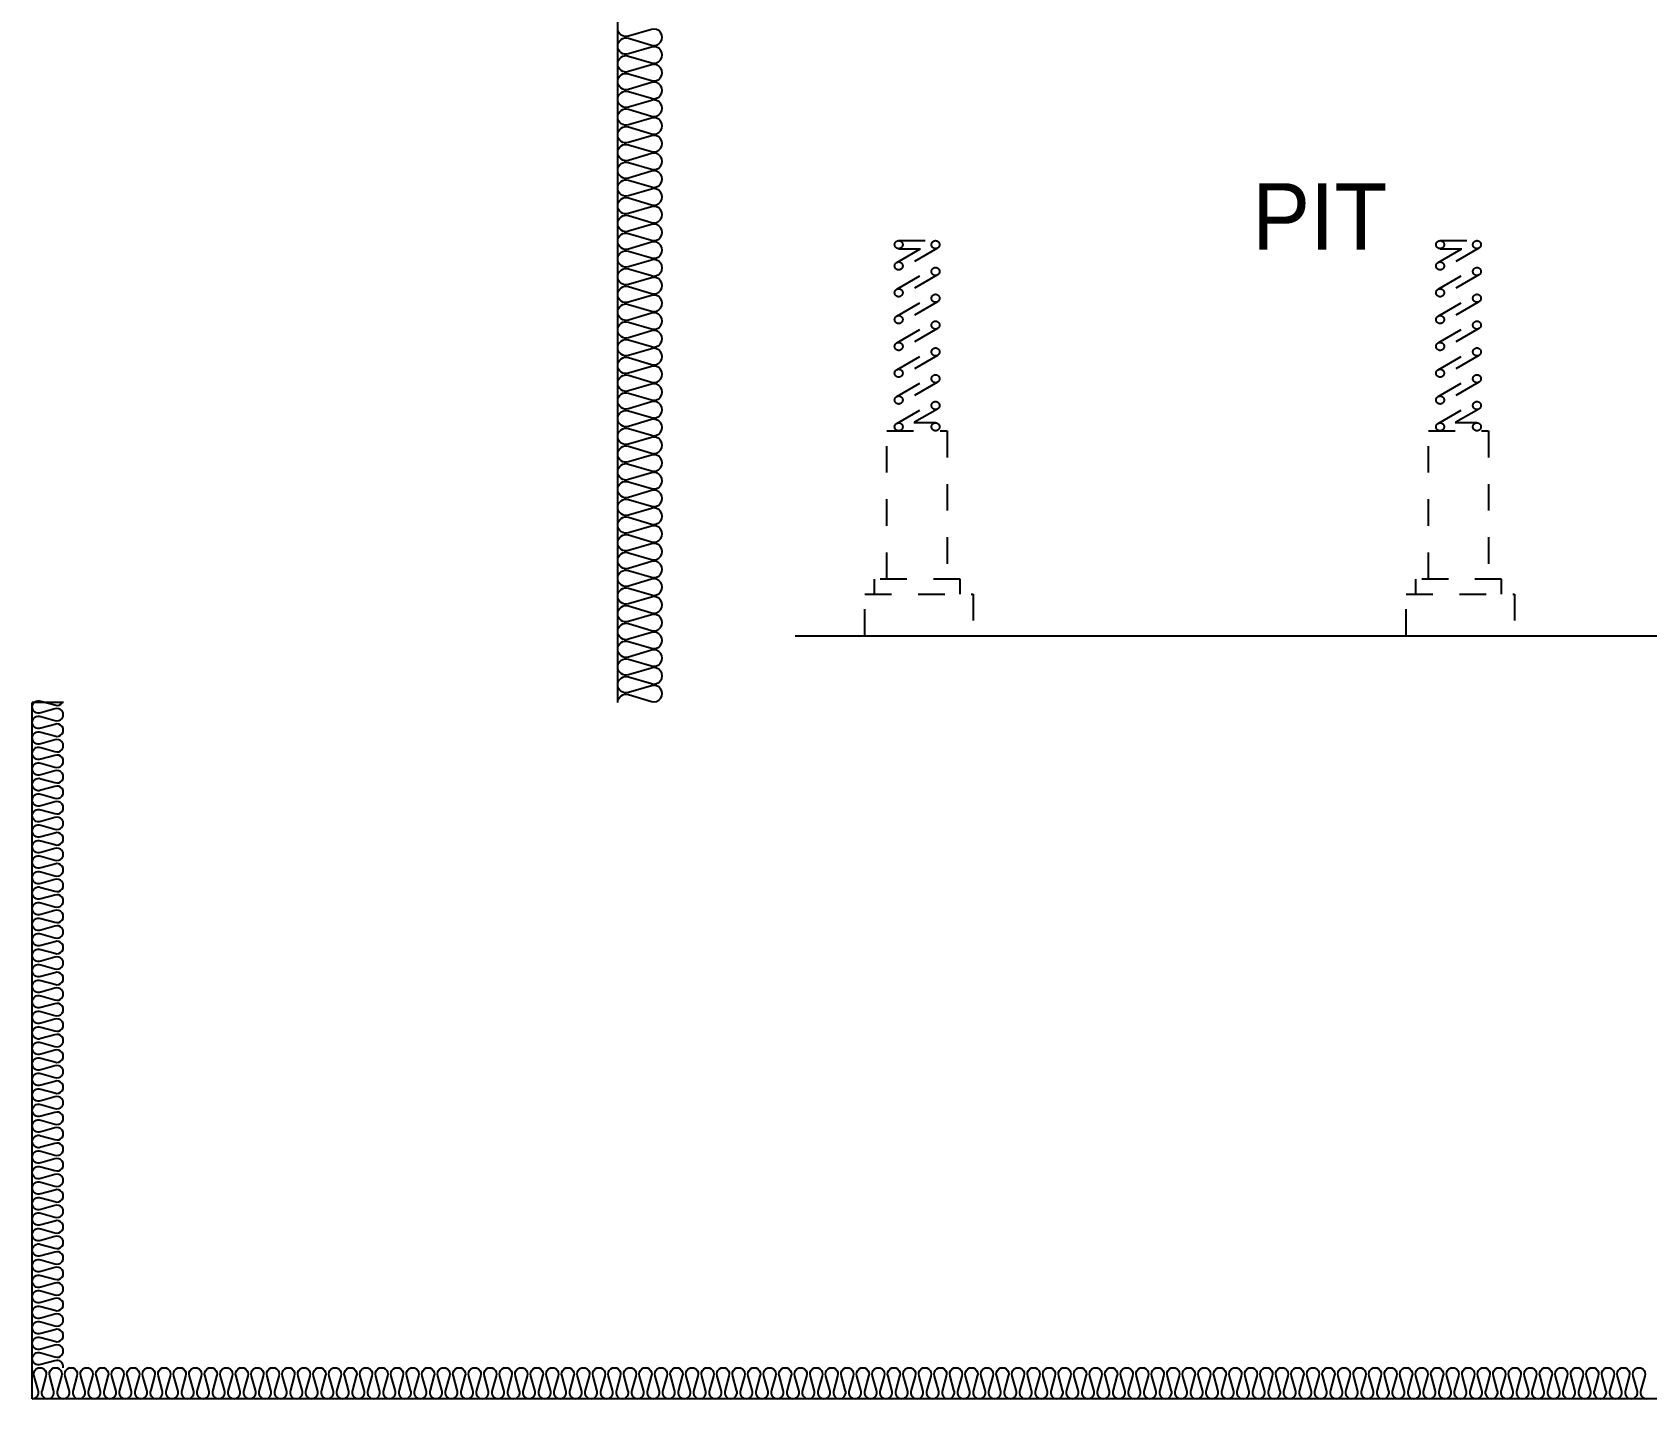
# Model space of a CAD drawing. Header units: millimetres. Extents: x -1320 to 172218, y -4077 to 50350.
# Drawn here: x 117380 to 121020, y -3420 to -339 of the extents above; entities that cross this region are included whole.
import ezdxf
from ezdxf.enums import TextEntityAlignment as Align

# ---------------------------------------------------------------- set-up
doc = ezdxf.new("R2010")
doc.units = ezdxf.units.MM
doc.header["$LTSCALE"] = 60
doc.linetypes.add('HIDDEN', pattern=[2, 1, -1])
for name, color, linetype in [('A-CORE-ELEV', 5, 'Continuous'), ('A-INS', 251, 'Continuous'), ('A-무근', 4, 'Continuous'), ('INSUL', 8, 'Continuous'), ('ISL', 251, 'Continuous')]:
    doc.layers.add(name, color=color, linetype=linetype)
doc.layers.add('NOPLOT-TEXT', color=11, linetype='Continuous', plot=False)
doc.styles.add('Gtx', font='')
doc.styles.get('Gtx').set_extended_font_data('Dotum')

# ---------------------------------------------------------------- blocks, each defined once
blk = doc.blocks.new('A$C42d741ba')
at = {"layer": 'A-CORE-ELEV', "linetype": 'HIDDEN'}
for p, q in [((71.8, 842.2), (154.9, 890.2)), ((76.3, 891.4), (159.4, 891.4)), ((163.9, 874.5), (80.8, 826.5)), ((76.3, 873.2), (125.6, 873.2)), ((71.8, 781.7), (154.9, 829.7)), ((163.9, 814), (80.8, 766)), ((71.8, 721.3), (154.9, 769.2)), ((163.9, 753.5), (80.8, 705.6)), ((71.8, 660.8), (154.9, 708.8)), ((163.9, 693.1), (80.8, 645.1)), ((71.8, 600.3), (154.9, 648.3)), ((163.9, 632.6), (80.8, 584.6)), ((71.8, 539.9), (154.9, 587.9)), ((163.9, 572.2), (80.8, 524.2)), ((71.8, 479.4), (154.9, 527.4)), ((163.9, 511.7), (80.8, 463.7)), ((159.4, 480.6), (110.1, 480.6)), ((49.9, 128.2), (49.9, 462.5)), ((49.9, 462.5), (185.8, 462.5)), ((185.8, 462.5), (185.8, 128.2)), ((214.9, 128.2), (20.8, 128.2)), ((20.8, 128.2), (20.8, 94.5)), ((214.9, 94.5), (214.9, 128.2)), ((0, 0), (0, 94.5)), ((0, 94.5), (244.2, 94.5)), ((244.2, 94.5), (244.2, 0))]:
    blk.add_line(p, q, dxfattribs=at)
for centre in [(76.3, 882.3), (159.4, 882.3), (76.3, 834.3), (159.4, 821.8), (76.3, 773.9), (159.4, 761.4), (76.3, 713.4), (159.4, 700.9), (76.3, 652.9), (159.4, 640.5), (76.3, 592.5), (159.4, 580), (76.3, 532), (159.4, 519.6), (76.3, 471.6), (159.4, 471.6)]:
    blk.add_circle(centre, 9.07, dxfattribs=at)

msp = doc.modelspace()

# ---------------------------------------------------------------- linework, layer by layer
at = {"layer": 'A-INS'}
msp.add_line((126070, -3420), (117380, -3420), dxfattribs=at)
at = {"layer": 'A-무근'}
msp.add_line((119100, -1700), (121700, -1700), dxfattribs=at)
at = {"layer": 'INSUL'}
for p, q in [((118700, -1850, 0), (118700, 47000, 0)), ((117380, -3420), (117380, -1850)), ((117450, -1850), (117380, -1850))]:
    msp.add_line(p, q, dxfattribs=at)
at = {"layer": 'ISL', "elevation": 0}
for points in [[(118700, -1850, -0.509267), (118724.2, -1832.3), (118775.8, -1847.6, 1.372593), (118775.8, -1812.3), (118724.2, -1827.6, -0.509267), (118700, -1810, -0.509267), (118724.2, -1792.3), (118775.8, -1807.6, 1.372593), (118775.8, -1772.3), (118724.2, -1787.6, -0.509267), (118700, -1770, -0.509267), (118724.2, -1752.3), (118775.8, -1767.6, 1.372593), (118775.8, -1732.3), (118724.2, -1747.6, -0.509267), (118700, -1730, -0.509267), (118724.2, -1712.3), (118775.8, -1727.6, 1.372593), (118775.8, -1692.3), (118724.2, -1707.6, -0.509267), (118700, -1690, -0.509267), (118724.2, -1672.3), (118775.8, -1687.6, 1.372593), (118775.8, -1652.3), (118724.2, -1667.6, -0.509267), (118700, -1650, -0.509267), (118724.2, -1632.3), (118775.8, -1647.6, 1.372593), (118775.8, -1612.3), (118724.2, -1627.6, -0.509267), (118700, -1610, -0.509267), (118724.2, -1592.3), (118775.8, -1607.6, 1.372593), (118775.8, -1572.3), (118724.2, -1587.6, -0.509267), (118700, -1570, -0.509267), (118724.2, -1552.3), (118775.8, -1567.6, 1.372593), (118775.8, -1532.3), (118724.2, -1547.6, -0.509267), (118700, -1530, -0.509267), (118724.2, -1512.3), (118775.8, -1527.6, 1.372593), (118775.8, -1492.3), (118724.2, -1507.6, -0.509267), (118700, -1490, -0.509267), (118724.2, -1472.3), (118775.8, -1487.6, 1.372593), (118775.8, -1452.3), (118724.2, -1467.6, -0.509267), (118700, -1450, -0.509267), (118724.2, -1432.3), (118775.8, -1447.6, 1.372593), (118775.8, -1412.3), (118724.2, -1427.6, -0.509267), (118700, -1410, -0.509267), (118724.2, -1392.3), (118775.8, -1407.6, 1.372593), (118775.8, -1372.3), (118724.2, -1387.6, -0.509267), (118700, -1370, -0.509267), (118724.2, -1352.3), (118775.8, -1367.6, 1.372593), (118775.8, -1332.3), (118724.2, -1347.6, -0.509267), (118700, -1330, -0.509267), (118724.2, -1312.3), (118775.8, -1327.6, 1.372593), (118775.8, -1292.3), (118724.2, -1307.6, -0.509267), (118700, -1290, -0.509267), (118724.2, -1272.3), (118775.8, -1287.6, 1.372593), (118775.8, -1252.3), (118724.2, -1267.6, -0.509267), (118700, -1250, -0.509267), (118724.2, -1232.3), (118775.8, -1247.6, 1.372593), (118775.8, -1212.3), (118724.2, -1227.6, -0.509267), (118700, -1210, -0.509267), (118724.2, -1192.3), (118775.8, -1207.6, 1.372593), (118775.8, -1172.3), (118724.2, -1187.6, -0.509267), (118700, -1170, -0.509267), (118724.2, -1152.3), (118775.8, -1167.6, 1.372593), (118775.8, -1132.3), (118724.2, -1147.6, -0.509267), (118700, -1130, -0.509267), (118724.2, -1112.3), (118775.8, -1127.6, 1.372593), (118775.8, -1092.3), (118724.2, -1107.6, -0.509267), (118700, -1090, -0.509267), (118724.2, -1072.3), (118775.8, -1087.6, 1.372593), (118775.8, -1052.3), (118724.2, -1067.6, -0.509267), (118700, -1050, -0.509267), (118724.2, -1032.3), (118775.8, -1047.6, 1.372593), (118775.8, -1012.3), (118724.2, -1027.6, -0.509267), (118700, -1010, -0.509267), (118724.2, -992.3), (118775.8, -1007.6, 1.372593), (118775.8, -972.3), (118724.2, -987.6, -0.509267), (118700, -970, -0.509267), (118724.2, -952.3), (118775.8, -967.6, 1.372593), (118775.8, -932.3), (118724.2, -947.6, -0.509267), (118700, -930, -0.509267), (118724.2, -912.3), (118775.8, -927.6, 1.372593), (118775.8, -892.3), (118724.2, -907.6, -0.509267), (118700, -890, -0.509267), (118724.2, -872.3), (118775.8, -887.6, 1.372593), (118775.8, -852.3), (118724.2, -867.6, -0.509267), (118700, -850, -0.509267), (118724.2, -832.3), (118775.8, -847.6, 1.372593), (118775.8, -812.3), (118724.2, -827.6, -0.509267), (118700, -810, -0.509267), (118724.2, -792.3), (118775.8, -807.6, 1.372593), (118775.8, -772.3), (118724.2, -787.6, -0.509267), (118700, -770, -0.509267), (118724.2, -752.3), (118775.8, -767.6, 1.372593), (118775.8, -732.3), (118724.2, -747.6, -0.509267), (118700, -730, -0.509267), (118724.2, -712.3), (118775.8, -727.6, 1.372593), (118775.8, -692.3), (118724.2, -707.6, -0.509267), (118700, -690, -0.509267), (118724.2, -672.3), (118775.8, -687.6, 1.372593), (118775.8, -652.3), (118724.2, -667.6, -0.509267), (118700, -650, -0.509267), (118724.2, -632.3), (118775.8, -647.6, 1.372593), (118775.8, -612.3), (118724.2, -627.6, -0.509267), (118700, -610, -0.509267), (118724.2, -592.3), (118775.8, -607.6, 1.372593), (118775.8, -572.3), (118724.2, -587.6, -0.509267), (118700, -570, -0.509267), (118724.2, -552.3), (118775.8, -567.6, 1.372593), (118775.8, -532.3), (118724.2, -547.6, -0.509267), (118700, -530, -0.509267), (118724.2, -512.3), (118775.8, -527.6, 1.372593), (118775.8, -492.3), (118724.2, -507.6, -0.509267), (118700, -490, -0.509267), (118724.2, -472.3), (118775.8, -487.6, 1.372593), (118775.8, -452.3), (118724.2, -467.6, -0.509267), (118700, -450, -0.509267), (118724.2, -432.3), (118775.8, -447.6, 1.372593), (118775.8, -412.3), (118724.2, -427.6, -0.509267), (118700, -410, -0.509267), (118724.2, -392.3), (118775.8, -407.6, 1.372593), (118775.8, -372.3), (118724.2, -387.6, -0.509267), (118700, -370, -0.509267), (118724.2, -352.3), (118775.8, -367.6, 1.372593), (118775.8, -332.3), (118724.2, -347.6, -0.509267), (118700, -330, -0.509267)], [(117449.8, -3350, 0.5836), (117431, -3334.4), (117399, -3343.1, -0.524856), (117380, -3330, -0.524856), (117399, -3316.9), (117431, -3325.6, 1.449198), (117431, -3299.4), (117399, -3308.1, -0.524856), (117380, -3295, -0.524856), (117399, -3281.9), (117431, -3290.6, 1.449198), (117431, -3264.4), (117399, -3273.1, -0.524856), (117380, -3260, -0.524856), (117399, -3246.9), (117431, -3255.6, 1.449198), (117431, -3229.4), (117399, -3238.1, -0.524856), (117380, -3225, -0.524856), (117399, -3211.9), (117431, -3220.6, 1.449198), (117431, -3194.4), (117399, -3203.1, -0.524856), (117380, -3190, -0.524856), (117399, -3176.9), (117431, -3185.6, 1.449198), (117431, -3159.4), (117399, -3168.1, -0.524856), (117380, -3155, -0.524856), (117399, -3141.9), (117431, -3150.6, 1.449198), (117431, -3124.4), (117399, -3133.1, -0.524856), (117380, -3120, -0.524856), (117399, -3106.9), (117431, -3115.6, 1.449198), (117431, -3089.4), (117399, -3098.1, -0.524856), (117380, -3085, -0.524856), (117399, -3071.9), (117431, -3080.6, 1.449198), (117431, -3054.4), (117399, -3063.1, -0.524856), (117380, -3050, -0.524856), (117399, -3036.9), (117431, -3045.6, 1.449198), (117431, -3019.4), (117399, -3028.1, -0.524856), (117380, -3015, -0.524856), (117399, -3001.9), (117431, -3010.6, 1.449198), (117431, -2984.4), (117399, -2993.1, -0.524856), (117380, -2980, -0.524856), (117399, -2966.9), (117431, -2975.6, 1.449198), (117431, -2949.4), (117399, -2958.1, -0.524856), (117380, -2945, -0.524856), (117399, -2931.9), (117431, -2940.6, 1.449198), (117431, -2914.4), (117399, -2923.1, -0.524856), (117380, -2910, -0.524856), (117399, -2896.9), (117431, -2905.6, 1.449198), (117431, -2879.4), (117399, -2888.1, -0.524856), (117380, -2875, -0.524856), (117399, -2861.9), (117431, -2870.6, 1.449198), (117431, -2844.4), (117399, -2853.1, -0.524856), (117380, -2840, -0.524856), (117399, -2826.9), (117431, -2835.6, 1.449198), (117431, -2809.4), (117399, -2818.1, -0.524856), (117380, -2805, -0.524856), (117399, -2791.9), (117431, -2800.6, 1.449198), (117431, -2774.4), (117399, -2783.1, -0.524856), (117380, -2770, -0.524856), (117399, -2756.9), (117431, -2765.6, 1.449198), (117431, -2739.4), (117399, -2748.1, -0.524856), (117380, -2735, -0.524856), (117399, -2721.9), (117431, -2730.6, 1.449198), (117431, -2704.4), (117399, -2713.1, -0.524856), (117380, -2700, -0.524856), (117399, -2686.9), (117431, -2695.6, 1.449198), (117431, -2669.4), (117399, -2678.1, -0.524856), (117380, -2665, -0.524856), (117399, -2651.9), (117431, -2660.6, 1.449198), (117431, -2634.4), (117399, -2643.1, -0.524856), (117380, -2630, -0.524856), (117399, -2616.9), (117431, -2625.6, 1.449198), (117431, -2599.4), (117399, -2608.1, -0.524856), (117380, -2595, -0.524856), (117399, -2581.9), (117431, -2590.6, 1.449198), (117431, -2564.4), (117399, -2573.1, -0.524856), (117380, -2560, -0.524856), (117399, -2546.9), (117431, -2555.6, 1.449198), (117431, -2529.4), (117399, -2538.1, -0.524856), (117380, -2525, -0.524856), (117399, -2511.9), (117431, -2520.6, 1.449198), (117431, -2494.4), (117399, -2503.1, -0.524856), (117380, -2490, -0.524856), (117399, -2476.9), (117431, -2485.6, 1.449198), (117431, -2459.4), (117399, -2468.1, -0.524856), (117380, -2455, -0.524856), (117399, -2441.9), (117431, -2450.6, 1.449198), (117431, -2424.4), (117399, -2433.1, -0.524856), (117380, -2420, -0.524856), (117399, -2406.9), (117431, -2415.6, 1.449198), (117431, -2389.4), (117399, -2398.1, -0.524856), (117380, -2385, -0.524856), (117399, -2371.9), (117431, -2380.6, 1.449198), (117431, -2354.4), (117399, -2363.1, -0.524856), (117380, -2350, -0.524856), (117399, -2336.9), (117431, -2345.6, 1.449198), (117431, -2319.4), (117399, -2328.1, -0.524856), (117380, -2315, -0.524856), (117399, -2301.9), (117431, -2310.6, 1.449198), (117431, -2284.4), (117399, -2293.1, -0.524856), (117380, -2280, -0.524856), (117399, -2266.9), (117431, -2275.6, 1.449198), (117431, -2249.4), (117399, -2258.1, -0.524856), (117380, -2245, -0.524856), (117399, -2231.9), (117431, -2240.6, 1.449198), (117431, -2214.4), (117399, -2223.1, -0.524856), (117380, -2210, -0.524856), (117399, -2196.9), (117431, -2205.6, 1.449198), (117431, -2179.4), (117399, -2188.1, -0.524856), (117380, -2175, -0.524856), (117399, -2161.9), (117431, -2170.6, 1.449198), (117431, -2144.4), (117399, -2153.1, -0.524856), (117380, -2140, -0.524856), (117399, -2126.9), (117431, -2135.6, 1.449198), (117431, -2109.4), (117399, -2118.1, -0.524856), (117380, -2105, -0.524856), (117399, -2091.9), (117431, -2100.6, 1.449198), (117431, -2074.4), (117399, -2083.1, -0.524856), (117380, -2070, -0.524856), (117399, -2056.9), (117431, -2065.6, 1.449198), (117431, -2039.4), (117399, -2048.1, -0.524856), (117380, -2035, -0.524856), (117399, -2021.9), (117431, -2030.6, 1.449198), (117431, -2004.4), (117399, -2013.1, -0.524856), (117380, -2000, -0.524856), (117399, -1986.9), (117431, -1995.6, 1.449198), (117431, -1969.4), (117399, -1978.1, -0.524856), (117380, -1965, -0.524856), (117399, -1951.9), (117431, -1960.6, 1.449198), (117431, -1934.4), (117399, -1943.1, -0.524856), (117380, -1930, -0.524856), (117399, -1916.9), (117431, -1925.6, 1.449198), (117431, -1899.4), (117399, -1908.1, -0.524856), (117380, -1895, -0.524856), (117399, -1881.9), (117431, -1890.6, 1.449198), (117431, -1864.4), (117399, -1873.1, -0.524856), (117380, -1860, -0.524856), (117399, -1846.9), (117431, -1855.6, 0.356068), (117447.8, -1850, 0.356068)], [(117380, -3420, 0.524856), (117393.1, -3401), (117384.4, -3369, -1.449198), (117410.6, -3369), (117401.9, -3401, 0.524856), (117415, -3420, 0.524856), (117428.1, -3401), (117419.4, -3369, -1.449198), (117445.6, -3369), (117436.9, -3401, 0.524856), (117450, -3420, 0.524856), (117463.1, -3401), (117454.4, -3369, -1.449198), (117480.6, -3369), (117471.9, -3401, 0.524856), (117485, -3420, 0.524856), (117498.1, -3401), (117489.4, -3369, -1.449198), (117515.6, -3369), (117506.9, -3401, 0.524856), (117520, -3420, 0.524856), (117533.1, -3401), (117524.4, -3369, -1.449198), (117550.6, -3369), (117541.9, -3401, 0.524856), (117555, -3420, 0.524856), (117568.1, -3401), (117559.4, -3369, -1.449198), (117585.6, -3369), (117576.9, -3401, 0.524856), (117590, -3420, 0.524856), (117603.1, -3401), (117594.4, -3369, -1.449198), (117620.6, -3369), (117611.9, -3401, 0.524856), (117625, -3420, 0.524856), (117638.1, -3401), (117629.4, -3369, -1.449198), (117655.6, -3369), (117646.9, -3401, 0.524856), (117660, -3420, 0.524856), (117673.1, -3401), (117664.4, -3369, -1.449198), (117690.6, -3369), (117681.9, -3401, 0.524856), (117695, -3420, 0.524856), (117708.1, -3401), (117699.4, -3369, -1.449198), (117725.6, -3369), (117716.9, -3401, 0.524856), (117730, -3420, 0.524856), (117743.1, -3401), (117734.4, -3369, -1.449198), (117760.6, -3369), (117751.9, -3401, 0.524856), (117765, -3420, 0.524856), (117778.1, -3401), (117769.4, -3369, -1.449198), (117795.6, -3369), (117786.9, -3401, 0.524856), (117800, -3420, 0.524856), (117813.1, -3401), (117804.4, -3369, -1.449198), (117830.6, -3369), (117821.9, -3401, 0.524856), (117835, -3420, 0.524856), (117848.1, -3401), (117839.4, -3369, -1.449198), (117865.6, -3369), (117856.9, -3401, 0.524856), (117870, -3420, 0.524856), (117883.1, -3401), (117874.4, -3369, -1.449198), (117900.6, -3369), (117891.9, -3401, 0.524856), (117905, -3420, 0.524856), (117918.1, -3401), (117909.4, -3369, -1.449198), (117935.6, -3369), (117926.9, -3401, 0.524856), (117940, -3420, 0.524856), (117953.1, -3401), (117944.4, -3369, -1.449198), (117970.6, -3369), (117961.9, -3401, 0.524856), (117975, -3420, 0.524856), (117988.1, -3401), (117979.4, -3369, -1.449198), (118005.6, -3369), (117996.9, -3401, 0.524856), (118010, -3420, 0.524856), (118023.1, -3401), (118014.4, -3369, -1.449198), (118040.6, -3369), (118031.9, -3401, 0.524856), (118045, -3420, 0.524856), (118058.1, -3401), (118049.4, -3369, -1.449198), (118075.6, -3369), (118066.9, -3401, 0.524856), (118080, -3420, 0.524856), (118093.1, -3401), (118084.4, -3369, -1.449198), (118110.6, -3369), (118101.9, -3401, 0.524856), (118115, -3420, 0.524856), (118128.1, -3401), (118119.4, -3369, -1.449198), (118145.6, -3369), (118136.9, -3401, 0.524856), (118150, -3420, 0.524856), (118163.1, -3401), (118154.4, -3369, -1.449198), (118180.6, -3369), (118171.9, -3401, 0.524856), (118185, -3420, 0.524856), (118198.1, -3401), (118189.4, -3369, -1.449198), (118215.6, -3369), (118206.9, -3401, 0.524856), (118220, -3420, 0.524856), (118233.1, -3401), (118224.4, -3369, -1.449198), (118250.6, -3369), (118241.9, -3401, 0.524856), (118255, -3420, 0.524856), (118268.1, -3401), (118259.4, -3369, -1.449198), (118285.6, -3369), (118276.9, -3401, 0.524856), (118290, -3420, 0.524856), (118303.1, -3401), (118294.4, -3369, -1.449198), (118320.6, -3369), (118311.9, -3401, 0.524856), (118325, -3420, 0.524856), (118338.1, -3401), (118329.4, -3369, -1.449198), (118355.6, -3369), (118346.9, -3401, 0.524856), (118360, -3420, 0.524856), (118373.1, -3401), (118364.4, -3369, -1.449198), (118390.6, -3369), (118381.9, -3401, 0.524856), (118395, -3420, 0.524856), (118408.1, -3401), (118399.4, -3369, -1.449198), (118425.6, -3369), (118416.9, -3401, 0.524856), (118430, -3420, 0.524856), (118443.1, -3401), (118434.4, -3369, -1.449198), (118460.6, -3369), (118451.9, -3401, 0.524856), (118465, -3420, 0.524856), (118478.1, -3401), (118469.4, -3369, -1.449198), (118495.6, -3369), (118486.9, -3401, 0.524856), (118500, -3420, 0.524856), (118513.1, -3401), (118504.4, -3369, -1.449198), (118530.6, -3369), (118521.9, -3401, 0.524856), (118535, -3420, 0.524856), (118548.1, -3401), (118539.4, -3369, -1.449198), (118565.6, -3369), (118556.9, -3401, 0.524856), (118570, -3420, 0.524856), (118583.1, -3401), (118574.4, -3369, -1.449198), (118600.6, -3369), (118591.9, -3401, 0.524856), (118605, -3420, 0.524856), (118618.1, -3401), (118609.4, -3369, -1.449198), (118635.6, -3369), (118626.9, -3401, 0.524856), (118640, -3420, 0.524856), (118653.1, -3401), (118644.4, -3369, -1.449198), (118670.6, -3369), (118661.9, -3401, 0.524856), (118675, -3420, 0.524856), (118688.1, -3401), (118679.4, -3369, -1.449198), (118705.6, -3369), (118696.9, -3401, 0.524856), (118710, -3420, 0.524856), (118723.1, -3401), (118714.4, -3369, -1.449198), (118740.6, -3369), (118731.9, -3401, 0.524856), (118745, -3420, 0.524856), (118758.1, -3401), (118749.4, -3369, -1.449198), (118775.6, -3369), (118766.9, -3401, 0.524856), (118780, -3420, 0.524856), (118793.1, -3401), (118784.4, -3369, -1.449198), (118810.6, -3369), (118801.9, -3401, 0.524856), (118815, -3420, 0.524856), (118828.1, -3401), (118819.4, -3369, -1.449198), (118845.6, -3369), (118836.9, -3401, 0.524856), (118850, -3420, 0.524856), (118863.1, -3401), (118854.4, -3369, -1.449198), (118880.6, -3369), (118871.9, -3401, 0.524856), (118885, -3420, 0.524856), (118898.1, -3401), (118889.4, -3369, -1.449198), (118915.6, -3369), (118906.9, -3401, 0.524856), (118920, -3420, 0.524856), (118933.1, -3401), (118924.4, -3369, -1.449198), (118950.6, -3369), (118941.9, -3401, 0.524856), (118955, -3420, 0.524856), (118968.1, -3401), (118959.4, -3369, -1.449198), (118985.6, -3369), (118976.9, -3401, 0.524856), (118990, -3420, 0.524856), (119003.1, -3401), (118994.4, -3369, -1.449198), (119020.6, -3369), (119011.9, -3401, 0.524856), (119025, -3420, 0.524856), (119038.1, -3401), (119029.4, -3369, -1.449198), (119055.6, -3369), (119046.9, -3401, 0.524856), (119060, -3420, 0.524856), (119073.1, -3401), (119064.4, -3369, -1.449198), (119090.6, -3369), (119081.9, -3401, 0.524856), (119095, -3420, 0.524856), (119108.1, -3401), (119099.4, -3369, -1.449198), (119125.6, -3369), (119116.9, -3401, 0.524856), (119130, -3420, 0.524856), (119143.1, -3401), (119134.4, -3369, -1.449198), (119160.6, -3369), (119151.9, -3401, 0.524856), (119165, -3420, 0.524856), (119178.1, -3401), (119169.4, -3369, -1.449198), (119195.6, -3369), (119186.9, -3401, 0.524856), (119200, -3420, 0.524856), (119213.1, -3401), (119204.4, -3369, -1.449198), (119230.6, -3369), (119221.9, -3401, 0.524856), (119235, -3420, 0.524856), (119248.1, -3401), (119239.4, -3369, -1.449198), (119265.6, -3369), (119256.9, -3401, 0.524856), (119270, -3420, 0.524856), (119283.1, -3401), (119274.4, -3369, -1.449198), (119300.6, -3369), (119291.9, -3401, 0.524856), (119305, -3420, 0.524856), (119318.1, -3401), (119309.4, -3369, -1.449198), (119335.6, -3369), (119326.9, -3401, 0.524856), (119340, -3420, 0.524856), (119353.1, -3401), (119344.4, -3369, -1.449198), (119370.6, -3369), (119361.9, -3401, 0.524856), (119375, -3420, 0.524856), (119388.1, -3401), (119379.4, -3369, -1.449198), (119405.6, -3369), (119396.9, -3401, 0.524856), (119410, -3420, 0.524856), (119423.1, -3401), (119414.4, -3369, -1.449198), (119440.6, -3369), (119431.9, -3401, 0.524856), (119445, -3420, 0.524856), (119458.1, -3401), (119449.4, -3369, -1.449198), (119475.6, -3369), (119466.9, -3401, 0.524856), (119480, -3420, 0.524856), (119493.1, -3401), (119484.4, -3369, -1.449198), (119510.6, -3369), (119501.9, -3401, 0.524856), (119515, -3420, 0.524856), (119528.1, -3401), (119519.4, -3369, -1.449198), (119545.6, -3369), (119536.9, -3401, 0.524856), (119550, -3420, 0.524856), (119563.1, -3401), (119554.4, -3369, -1.449198), (119580.6, -3369), (119571.9, -3401, 0.524856), (119585, -3420, 0.524856), (119598.1, -3401), (119589.4, -3369, -1.449198), (119615.6, -3369), (119606.9, -3401, 0.524856), (119620, -3420, 0.524856), (119633.1, -3401), (119624.4, -3369, -1.449198), (119650.6, -3369), (119641.9, -3401, 0.524856), (119655, -3420, 0.524856), (119668.1, -3401), (119659.4, -3369, -1.449198), (119685.6, -3369), (119676.9, -3401, 0.524856), (119690, -3420, 0.524856), (119703.1, -3401), (119694.4, -3369, -1.449198), (119720.6, -3369), (119711.9, -3401, 0.524856), (119725, -3420, 0.524856), (119738.1, -3401), (119729.4, -3369, -1.449198), (119755.6, -3369), (119746.9, -3401, 0.524856), (119760, -3420, 0.524856), (119773.1, -3401), (119764.4, -3369, -1.449198), (119790.6, -3369), (119781.9, -3401, 0.524856), (119795, -3420, 0.524856), (119808.1, -3401), (119799.4, -3369, -1.449198), (119825.6, -3369), (119816.9, -3401, 0.524856), (119830, -3420, 0.524856), (119843.1, -3401), (119834.4, -3369, -1.449198), (119860.6, -3369), (119851.9, -3401, 0.524856), (119865, -3420, 0.524856), (119878.1, -3401), (119869.4, -3369, -1.449198), (119895.6, -3369), (119886.9, -3401, 0.524856), (119900, -3420, 0.524856), (119913.1, -3401), (119904.4, -3369, -1.449198), (119930.6, -3369), (119921.9, -3401, 0.524856), (119935, -3420, 0.524856), (119948.1, -3401), (119939.4, -3369, -1.449198), (119965.6, -3369), (119956.9, -3401, 0.524856), (119970, -3420, 0.524856), (119983.1, -3401), (119974.4, -3369, -1.449198), (120000.6, -3369), (119991.9, -3401, 0.524856), (120005, -3420, 0.524856), (120018.1, -3401), (120009.4, -3369, -1.449198), (120035.6, -3369), (120026.9, -3401, 0.524856), (120040, -3420, 0.524856), (120053.1, -3401), (120044.4, -3369, -1.449198), (120070.6, -3369), (120061.9, -3401, 0.524856), (120075, -3420, 0.524856), (120088.1, -3401), (120079.4, -3369, -1.449198), (120105.6, -3369), (120096.9, -3401, 0.524856), (120110, -3420, 0.524856), (120123.1, -3401), (120114.4, -3369, -1.449198), (120140.6, -3369), (120131.9, -3401, 0.524856), (120145, -3420, 0.524856), (120158.1, -3401), (120149.4, -3369, -1.449198), (120175.6, -3369), (120166.9, -3401, 0.524856), (120180, -3420, 0.524856), (120193.1, -3401), (120184.4, -3369, -1.449198), (120210.6, -3369), (120201.9, -3401, 0.524856), (120215, -3420, 0.524856), (120228.1, -3401), (120219.4, -3369, -1.449198), (120245.6, -3369), (120236.9, -3401, 0.524856), (120250, -3420, 0.524856), (120263.1, -3401), (120254.4, -3369, -1.449198), (120280.6, -3369), (120271.9, -3401, 0.524856), (120285, -3420, 0.524856), (120298.1, -3401), (120289.4, -3369, -1.449198), (120315.6, -3369), (120306.9, -3401, 0.524856), (120320, -3420, 0.524856), (120333.1, -3401), (120324.4, -3369, -1.449198), (120350.6, -3369), (120341.9, -3401, 0.524856), (120355, -3420, 0.524856), (120368.1, -3401), (120359.4, -3369, -1.449198), (120385.6, -3369), (120376.9, -3401, 0.524856), (120390, -3420, 0.524856), (120403.1, -3401), (120394.4, -3369, -1.449198), (120420.6, -3369), (120411.9, -3401, 0.524856), (120425, -3420, 0.524856), (120438.1, -3401), (120429.4, -3369, -1.449198), (120455.6, -3369), (120446.9, -3401, 0.524856), (120460, -3420, 0.524856), (120473.1, -3401), (120464.4, -3369, -1.449198), (120490.6, -3369), (120481.9, -3401, 0.524856), (120495, -3420, 0.524856), (120508.1, -3401), (120499.4, -3369, -1.449198), (120525.6, -3369), (120516.9, -3401, 0.524856), (120530, -3420, 0.524856), (120543.1, -3401), (120534.4, -3369, -1.449198), (120560.6, -3369), (120551.9, -3401, 0.524856), (120565, -3420, 0.524856), (120578.1, -3401), (120569.4, -3369, -1.449198), (120595.6, -3369), (120586.9, -3401, 0.524856), (120600, -3420, 0.524856), (120613.1, -3401), (120604.4, -3369, -1.449198), (120630.6, -3369), (120621.9, -3401, 0.524856), (120635, -3420, 0.524856), (120648.1, -3401), (120639.4, -3369, -1.449198), (120665.6, -3369), (120656.9, -3401, 0.524856), (120670, -3420, 0.524856), (120683.1, -3401), (120674.4, -3369, -1.449198), (120700.6, -3369), (120691.9, -3401, 0.524856), (120705, -3420, 0.524856), (120718.1, -3401), (120709.4, -3369, -1.449198), (120735.6, -3369), (120726.9, -3401, 0.524856), (120740, -3420, 0.524856), (120753.1, -3401), (120744.4, -3369, -1.449198), (120770.6, -3369), (120761.9, -3401, 0.524856), (120775, -3420, 0.524856), (120788.1, -3401), (120779.4, -3369, -1.449198), (120805.6, -3369), (120796.9, -3401, 0.524856), (120810, -3420, 0.524856), (120823.1, -3401), (120814.4, -3369, -1.449198), (120840.6, -3369), (120831.9, -3401, 0.524856), (120845, -3420, 0.524856), (120858.1, -3401), (120849.4, -3369, -1.449198), (120875.6, -3369), (120866.9, -3401, 0.524856), (120880, -3420, 0.524856), (120893.1, -3401), (120884.4, -3369, -1.449198), (120910.6, -3369), (120901.9, -3401, 0.524856), (120915, -3420, 0.524856), (120928.1, -3401), (120919.4, -3369, -1.449198), (120945.6, -3369), (120936.9, -3401, 0.524856), (120950, -3420, 0.524856), (120963.1, -3401), (120954.4, -3369, -1.449198), (120980.6, -3369), (120971.9, -3401, 0.524856), (120985, -3420, 0.524856), (120998.1, -3401), (120989.4, -3369, -1.449198), (121015.6, -3369), (121006.9, -3401, 0.524856), (121020, -3420, 0.524856)]]:
    msp.add_lwpolyline(points, format="xyb", dxfattribs=at)

# ---------------------------------------------------------------- block references
at = {"layer": 'A-CORE-ELEV'}
for p in [(119257.1, -1700), (120477.8, -1700, 0)]:
    msp.add_blockref('A$C42d741ba', p, dxfattribs=at)

# ---------------------------------------------------------------- texts
at = {"layer": 'NOPLOT-TEXT', "style": 'Gtx'}
msp.add_text('PIT', height=150, dxfattribs=at).set_placement((120282.8, -754.1, 0), align=Align.MIDDLE)

doc.saveas('drawing.dxf')
